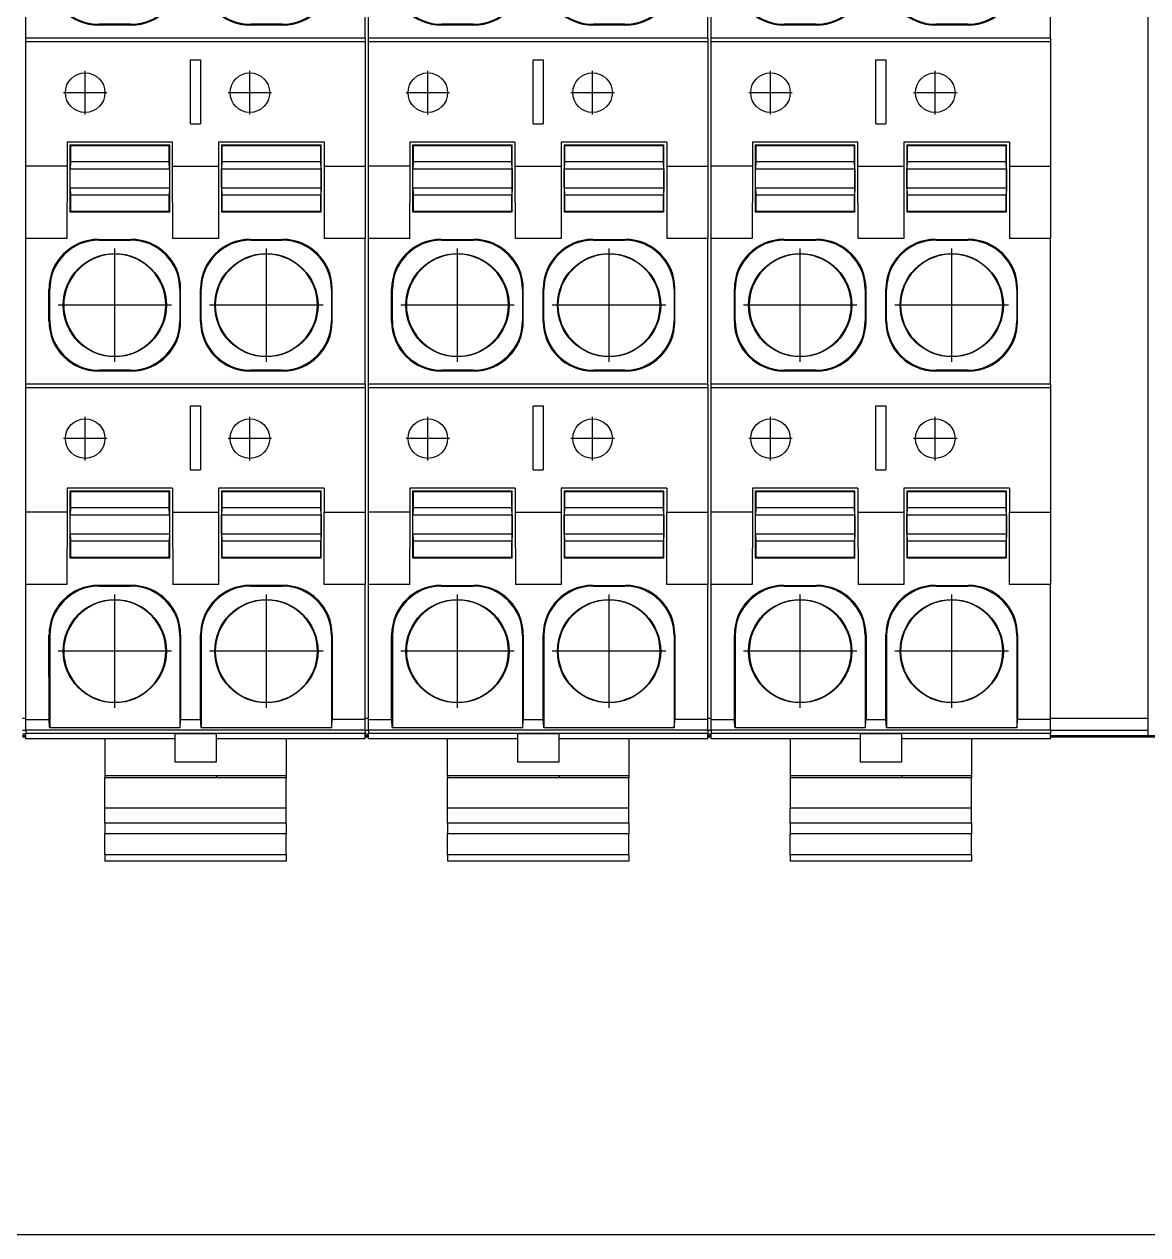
# Model space of a CAD drawing. Extents: x -2333 to 4564, y -5034 to 5704.
# Drawn here: x 3429.3 to 3550.8, y 2006.7 to 2137.7 of the extents above; entities that cross this region are included whole.
import ezdxf

# ---------------------------------------------------------------- set-up
doc = ezdxf.new("R2010")
doc.units = 0
doc.header["$LTSCALE"] = 10
doc.header["$MEASUREMENT"] = 0
doc.linetypes.add('DOT_CENTER', pattern=[14, 12, -1, 0, -1])
doc.layers.get('0').update_dxf_attribs({"linetype": 'CONTINUOUS'})
doc.layers.add('1', color=7, linetype='CONTINUOUS')
doc.layers.add('LEG', color=7, linetype='CONTINUOUS')

# ---------------------------------------------------------------- blocks, each defined once
blk = doc.blocks.new('FIBO-P-SP-TWIN-____3__15', base_point=(-266.79, 178.787))
at = {"color": 7, "linetype": 'Continuous'}
for p, q in [((-231.29, 189.087), (-235.709, 189.087)), ((-231.29, 189.087), (-231.29, 178.787)), ((-231.29, 189.087), (-231.191, 189.087)), ((-231.191, 178.787), (-231.191, 189.087)), ((-231.191, 189.087), (-227.407, 189.087)), ((-227.407, 189.087), (-225.209, 189.087)), ((-227.407, 187.837), (-227.407, 189.087)), ((-225.209, 189.087), (-225.209, 187.844)), ((-220.79, 189.087), (-225.209, 189.087)), ((-220.79, 189.087), (-220.691, 189.087)), ((-220.79, 189.087), (-220.79, 178.787)), ((-220.691, 178.787), (-220.691, 189.087)), ((-220.691, 189.087), (-216.907, 189.087)), ((-216.907, 187.837), (-216.907, 189.087)), ((-216.907, 189.087), (-214.709, 189.087)), ((-210.612, 189.087), (-214.709, 189.087)), ((-214.709, 189.087), (-214.709, 187.844)), ((-210.29, 189.087), (-210.612, 189.087)), ((-210.612, 189.087), (-210.612, 188.085)), ((-210.29, 189.087), (-210.29, 178.787)), ((-210.29, 189.087), (-210.188, 189.087)), ((-210.026, 189.087), (-210.188, 189.087)), ((-210.026, 189.087), (-210.026, 184.562)), ((-228.14, 187.837), (-227.407, 187.837)), ((-228.14, 187.837), (-228.14, 184.637)), ((-227.407, 187.837), (-225.209, 187.844)), ((-222.692, 188.085), (-223.687, 188.085)), ((-223.665, 188.062), (-222.715, 188.062)), ((-217.64, 187.837), (-216.907, 187.837)), ((-217.64, 187.837), (-217.64, 184.637)), ((-214.709, 187.844), (-216.907, 187.837)), ((-213.187, 188.085), (-210.612, 188.085)), ((-213.165, 188.062), (-210.357, 188.062)), ((-210.357, 188.062), (-210.357, 184.112)), ((-228.04, 187.737), (-228.054, 187.751)), ((-228.054, 184.723), (-228.054, 187.751)), ((-226.025, 187.751), (-228.054, 187.751)), ((-228.04, 184.737), (-228.04, 187.737)), ((-227.54, 187.737), (-228.04, 187.737)), ((-227.327, 187.746), (-227.54, 187.737)), ((-227.54, 187.737), (-227.54, 184.737)), ((-227.327, 187.746), (-226.752, 187.746)), ((-227.327, 184.728), (-227.327, 187.746)), ((-226.752, 187.746), (-226.54, 187.737)), ((-226.752, 184.728), (-226.752, 187.746)), ((-226.54, 184.737), (-226.54, 187.737)), ((-226.04, 187.737), (-226.54, 187.737)), ((-226.04, 187.737), (-226.025, 187.751)), ((-226.04, 184.737), (-226.04, 187.737)), ((-226.025, 184.723), (-226.025, 187.751)), ((-215.525, 187.751), (-217.554, 187.751)), ((-217.54, 187.737), (-217.554, 187.751)), ((-217.554, 184.723), (-217.554, 187.751)), ((-217.54, 184.737), (-217.54, 187.737)), ((-217.04, 187.737), (-217.54, 187.737)), ((-216.827, 187.746), (-217.04, 187.737)), ((-217.04, 187.737), (-217.04, 184.737)), ((-216.827, 187.746), (-216.252, 187.746)), ((-216.827, 184.728), (-216.827, 187.746)), ((-216.252, 187.746), (-216.04, 187.737)), ((-216.252, 184.728), (-216.252, 187.746)), ((-215.54, 187.737), (-216.04, 187.737)), ((-216.04, 184.737), (-216.04, 187.737)), ((-215.54, 187.737), (-215.525, 187.751)), ((-215.54, 184.737), (-215.54, 187.737)), ((-215.525, 184.723), (-215.525, 187.751)), ((-210.026, 186.687), (-208.92, 186.687)), ((-208.92, 186.687), (-208.842, 186.687)), ((-207.924, 186.687), (-208.842, 186.687)), ((-208.842, 186.687), (-208.842, 181.187)), ((-207.472, 186.687), (-207.924, 186.687)), ((-207.472, 186.687), (-207.14, 186.687)), ((-206.508, 186.687), (-207.14, 186.687)), ((-206.508, 186.687), (-206.319, 186.687)), ((-206.319, 186.687), (-206.319, 181.187)), ((-231.715, 186.562), (-231.715, 185.612)), ((-231.692, 186.585), (-231.692, 185.589)), ((-225.187, 185.589), (-225.187, 186.585)), ((-225.165, 185.612), (-225.165, 186.562)), ((-221.215, 186.562), (-221.215, 185.612)), ((-221.192, 186.585), (-221.192, 185.589)), ((-214.687, 185.589), (-214.687, 186.585)), ((-214.665, 185.612), (-214.665, 186.562)), ((-224.736, 186.197), (-224.736, 185.977)), ((-221.644, 185.977), (-221.644, 186.197)), ((-214.236, 186.197), (-214.236, 185.977)), ((-211.144, 185.977), (-211.144, 186.197)), ((-228.14, 184.637), (-227.407, 184.637)), ((-228.054, 184.723), (-228.04, 184.737)), ((-228.054, 184.723), (-226.025, 184.723)), ((-228.04, 184.737), (-227.54, 184.737)), ((-227.54, 184.737), (-227.327, 184.728)), ((-227.407, 183.237), (-227.407, 184.637)), ((-227.407, 184.637), (-225.209, 184.63)), ((-226.752, 184.728), (-227.327, 184.728)), ((-226.752, 184.728), (-226.54, 184.737)), ((-226.54, 184.737), (-226.04, 184.737)), ((-226.04, 184.737), (-226.025, 184.723)), ((-225.209, 184.63), (-225.209, 183.244)), ((-217.64, 184.637), (-216.907, 184.637)), ((-217.554, 184.723), (-217.54, 184.737)), ((-217.554, 184.723), (-215.525, 184.723)), ((-217.54, 184.737), (-217.04, 184.737)), ((-217.04, 184.737), (-216.827, 184.728)), ((-216.907, 184.637), (-214.709, 184.63)), ((-216.907, 183.237), (-216.907, 184.637)), ((-216.252, 184.728), (-216.827, 184.728)), ((-216.252, 184.728), (-216.04, 184.737)), ((-216.04, 184.737), (-215.54, 184.737)), ((-215.54, 184.737), (-215.525, 184.723)), ((-214.709, 184.63), (-214.709, 183.244)), ((-210.178, 184.562), (-210.026, 184.562)), ((-210.026, 184.562), (-209.315, 184.562)), ((-209.315, 184.562), (-209.315, 183.312)), ((-230.64, 183.787), (-230.64, 184.087)), ((-230.64, 184.087), (-228.69, 184.087)), ((-228.69, 183.787), (-228.69, 184.087)), ((-222.692, 184.089), (-223.687, 184.089)), ((-222.715, 184.112), (-223.665, 184.112)), ((-220.14, 183.787), (-220.14, 184.087)), ((-220.14, 184.087), (-218.19, 184.087)), ((-218.19, 183.787), (-218.19, 184.087)), ((-210.612, 184.089), (-213.187, 184.089)), ((-213.165, 184.112), (-210.357, 184.112)), ((-210.612, 183.485), (-210.612, 184.089)), ((-228.69, 183.787), (-230.64, 183.787)), ((-218.19, 183.787), (-220.14, 183.787)), ((-222.692, 183.485), (-223.687, 183.485)), ((-223.665, 183.462), (-222.715, 183.462)), ((-213.187, 183.485), (-210.612, 183.485)), ((-213.165, 183.462), (-210.357, 183.462)), ((-210.357, 183.462), (-210.357, 179.512)), ((-227.407, 183.237), (-228.14, 183.237)), ((-228.14, 183.237), (-228.14, 180.037)), ((-226.025, 183.151), (-228.054, 183.151)), ((-228.04, 183.137), (-228.054, 183.151)), ((-228.054, 180.123), (-228.054, 183.151)), ((-227.54, 183.137), (-228.04, 183.137)), ((-228.04, 180.137), (-228.04, 183.137)), ((-227.327, 183.146), (-227.54, 183.137)), ((-227.54, 183.137), (-227.54, 180.137)), ((-225.209, 183.244), (-227.407, 183.237)), ((-227.327, 183.146), (-226.752, 183.146)), ((-227.327, 180.128), (-227.327, 183.146)), ((-226.752, 180.128), (-226.752, 183.146)), ((-226.752, 183.146), (-226.54, 183.137)), ((-226.54, 180.137), (-226.54, 183.137)), ((-226.04, 183.137), (-226.54, 183.137)), ((-226.04, 183.137), (-226.025, 183.151)), ((-226.04, 180.137), (-226.04, 183.137)), ((-226.025, 180.123), (-226.025, 183.151)), ((-217.64, 183.237), (-216.907, 183.237)), ((-217.64, 183.237), (-217.64, 180.037)), ((-215.525, 183.151), (-217.554, 183.151)), ((-217.54, 183.137), (-217.554, 183.151)), ((-217.554, 180.123), (-217.554, 183.151)), ((-217.54, 180.137), (-217.54, 183.137)), ((-217.04, 183.137), (-217.54, 183.137)), ((-216.827, 183.146), (-217.04, 183.137)), ((-217.04, 183.137), (-217.04, 180.137)), ((-216.907, 183.237), (-214.709, 183.244)), ((-216.827, 183.146), (-216.252, 183.146)), ((-216.827, 180.128), (-216.827, 183.146)), ((-216.252, 183.146), (-216.04, 183.137)), ((-216.252, 180.128), (-216.252, 183.146)), ((-215.54, 183.137), (-216.04, 183.137)), ((-216.04, 180.137), (-216.04, 183.137)), ((-215.54, 183.137), (-215.525, 183.151)), ((-215.54, 180.137), (-215.54, 183.137)), ((-215.525, 180.123), (-215.525, 183.151)), ((-210.178, 183.312), (-210.026, 183.312)), ((-210.026, 183.312), (-210.026, 178.787)), ((-210.026, 183.312), (-209.315, 183.312)), ((-231.715, 181.962), (-231.715, 181.012)), ((-231.692, 181.985), (-231.692, 180.989)), ((-225.187, 180.989), (-225.187, 181.985)), ((-225.165, 181.012), (-225.165, 181.962)), ((-221.215, 181.962), (-221.215, 181.012)), ((-221.192, 181.985), (-221.192, 180.989)), ((-214.687, 180.989), (-214.687, 181.985)), ((-214.665, 181.012), (-214.665, 181.962)), ((-224.736, 181.597), (-224.736, 181.377)), ((-221.644, 181.377), (-221.644, 181.597)), ((-214.236, 181.597), (-214.236, 181.377)), ((-211.144, 181.377), (-211.144, 181.597)), ((-210.026, 181.187), (-208.92, 181.187)), ((-208.92, 181.187), (-208.842, 181.187)), ((-208.842, 181.187), (-207.924, 181.187)), ((-207.472, 181.187), (-207.924, 181.187)), ((-207.472, 181.187), (-207.14, 181.187)), ((-206.508, 181.187), (-207.14, 181.187)), ((-206.508, 181.187), (-206.319, 181.187)), ((-228.054, 180.123), (-228.04, 180.137)), ((-228.054, 180.123), (-226.025, 180.123)), ((-228.04, 180.137), (-227.54, 180.137)), ((-227.54, 180.137), (-227.327, 180.128)), ((-226.752, 180.128), (-227.327, 180.128)), ((-226.752, 180.128), (-226.54, 180.137)), ((-226.54, 180.137), (-226.04, 180.137)), ((-226.04, 180.137), (-226.025, 180.123)), ((-217.554, 180.123), (-217.54, 180.137)), ((-217.554, 180.123), (-215.525, 180.123)), ((-217.54, 180.137), (-217.04, 180.137)), ((-217.04, 180.137), (-216.827, 180.128)), ((-216.252, 180.128), (-216.827, 180.128)), ((-216.252, 180.128), (-216.04, 180.137)), ((-216.04, 180.137), (-215.54, 180.137)), ((-215.54, 180.137), (-215.525, 180.123)), ((-228.14, 180.037), (-227.407, 180.037)), ((-227.407, 180.037), (-227.407, 178.787)), ((-227.407, 180.037), (-225.209, 180.03)), ((-225.209, 180.03), (-225.209, 178.787)), ((-217.64, 180.037), (-216.907, 180.037)), ((-216.907, 180.037), (-214.709, 180.03)), ((-216.907, 180.037), (-216.907, 178.787)), ((-214.709, 180.03), (-214.709, 178.787)), ((-222.692, 179.489), (-223.687, 179.489)), ((-222.715, 179.512), (-223.665, 179.512)), ((-210.612, 179.489), (-213.187, 179.489)), ((-213.165, 179.512), (-210.357, 179.512)), ((-210.612, 178.787), (-210.612, 179.489)), ((-231.29, 178.787), (-235.709, 178.787)), ((-231.191, 178.787), (-231.29, 178.787)), ((-227.407, 178.787), (-231.191, 178.787)), ((-225.209, 178.787), (-227.407, 178.787)), ((-220.79, 178.787), (-225.209, 178.787)), ((-220.691, 178.787), (-220.79, 178.787)), ((-216.907, 178.787), (-220.691, 178.787)), ((-214.709, 178.787), (-216.907, 178.787)), ((-210.612, 178.787), (-214.709, 178.787)), ((-210.29, 178.787), (-210.612, 178.787)), ((-210.29, 178.787), (-210.188, 178.787)), ((-210.026, 178.787), (-210.188, 178.787))]:
    blk.add_line(p, q, dxfattribs=at)
at = {"color": 2, "linetype": 'Continuous'}
for p, q in [((-210.188, 189.087), (-210.188, 178.787)), ((-223.665, 188.062), (-223.687, 188.085)), ((-222.715, 188.062), (-222.692, 188.085)), ((-213.187, 188.085), (-213.165, 188.062)), ((-207.924, 186.687), (-207.924, 181.187)), ((-207.472, 186.687), (-207.472, 181.187)), ((-207.14, 186.687), (-207.14, 181.187)), ((-206.508, 186.687), (-206.508, 181.187)), ((-231.692, 186.585), (-231.715, 186.562)), ((-225.165, 186.562), (-225.187, 186.585)), ((-221.215, 186.562), (-221.192, 186.585)), ((-214.687, 186.585), (-214.665, 186.562)), ((-231.715, 185.612), (-231.692, 185.589)), ((-225.165, 185.612), (-225.187, 185.589)), ((-221.215, 185.612), (-221.192, 185.589)), ((-214.665, 185.612), (-214.687, 185.589)), ((-210.178, 184.562), (-210.178, 183.312)), ((-208.842, 184.587), (-208.92, 184.587)), ((-223.665, 184.112), (-223.687, 184.089)), ((-222.715, 184.112), (-222.692, 184.089)), ((-213.165, 184.112), (-213.187, 184.089)), ((-223.665, 183.462), (-223.687, 183.485)), ((-222.715, 183.462), (-222.692, 183.485)), ((-213.165, 183.462), (-213.187, 183.485)), ((-231.692, 181.985), (-231.715, 181.962)), ((-225.165, 181.962), (-225.187, 181.985)), ((-221.215, 181.962), (-221.192, 181.985)), ((-214.665, 181.962), (-214.687, 181.985)), ((-231.715, 181.012), (-231.692, 180.989)), ((-225.165, 181.012), (-225.187, 180.989)), ((-221.215, 181.012), (-221.192, 180.989)), ((-214.665, 181.012), (-214.687, 180.989)), ((-223.665, 179.512), (-223.687, 179.489)), ((-222.715, 179.512), (-222.692, 179.489)), ((-213.165, 179.512), (-213.187, 179.489))]:
    blk.add_line(p, q, dxfattribs=at)
at = {"color": 7, "linetype": 'Continuous'}
for centre, radius in [((-223.19, 186.087), 1.567), ((-212.69, 186.087), 1.567), ((-229.64, 185.587), 0.6), ((-219.14, 185.587), 0.6), ((-223.19, 181.487), 1.567), ((-212.69, 181.487), 1.567), ((-229.64, 180.587), 0.6), ((-219.14, 180.587), 0.6)]:
    blk.add_circle(centre, radius, dxfattribs=at)
for centre, radius, start, end in [((-233.215, 186.562), 1.5, 0, 90), ((-233.192, 186.585), 1.5, 0, 90), ((-223.687, 186.585), 1.5, 90, 180), ((-223.665, 186.562), 1.5, 90, 180), ((-222.715, 186.562), 1.5, 0, 90), ((-222.692, 186.585), 1.5, 0, 90), ((-213.187, 186.585), 1.5, 90, 180), ((-213.165, 186.562), 1.5, 90, 180), ((-223.19, 186.087), 1.55, 4.0694, 175.9306), ((-212.69, 186.087), 1.55, 4.0694, 175.9306), ((-223.218, 186.087), 1.522, 175.8545, 184.1455), ((-223.19, 186.087), 1.55, 184.0694, 355.9306), ((-223.161, 186.087), 1.522, 355.8545, 4.1455), ((-212.718, 186.087), 1.522, 175.8545, 184.1455), ((-212.69, 186.087), 1.55, 184.0694, 355.9306), ((-212.661, 186.087), 1.522, 355.8545, 4.1455), ((-233.215, 185.612), 1.5, 270, 0), ((-233.192, 185.589), 1.5, 270, 0), ((-223.687, 185.589), 1.5, 180, 270), ((-223.665, 185.612), 1.5, 180, 270), ((-222.715, 185.612), 1.5, 270, 0), ((-222.692, 185.589), 1.5, 270, 0), ((-213.187, 185.589), 1.5, 180, 270), ((-213.165, 185.612), 1.5, 180, 270), ((-233.215, 181.962), 1.5, 0, 90), ((-233.192, 181.985), 1.5, 0, 90), ((-223.687, 181.985), 1.5, 90, 180), ((-223.665, 181.962), 1.5, 90, 180), ((-222.715, 181.962), 1.5, 0, 90), ((-222.692, 181.985), 1.5, 0, 90), ((-213.187, 181.985), 1.5, 90, 180), ((-213.165, 181.962), 1.5, 90, 180), ((-223.19, 181.487), 1.55, 4.0694, 175.9306), ((-212.69, 181.487), 1.55, 4.0694, 175.9306), ((-223.218, 181.487), 1.522, 175.8545, 184.1455), ((-223.161, 181.487), 1.522, 355.8545, 4.1455), ((-212.718, 181.487), 1.522, 175.8545, 184.1455), ((-212.661, 181.487), 1.522, 355.8545, 4.1455), ((-223.19, 181.487), 1.55, 184.0694, 355.9306), ((-212.69, 181.487), 1.55, 184.0694, 355.9306), ((-233.215, 181.012), 1.5, 270, 0), ((-233.192, 180.989), 1.5, 270, 0), ((-223.687, 180.989), 1.5, 180, 270), ((-223.665, 181.012), 1.5, 180, 270), ((-222.715, 181.012), 1.5, 270, 0), ((-222.692, 180.989), 1.5, 270, 0), ((-213.187, 180.989), 1.5, 180, 270), ((-213.165, 181.012), 1.5, 180, 270)]:
    blk.add_arc(centre, radius, start, end, dxfattribs=at)
for points in [[(-210.357, 188.062), (-210.463, 188.073), (-210.612, 188.085)], [(-210.357, 184.112), (-210.463, 184.101), (-210.612, 184.089)], [(-210.357, 183.462), (-210.463, 183.473), (-210.612, 183.485)], [(-210.357, 179.512), (-210.463, 179.501), (-210.612, 179.489)]]:
    blk.add_spline(points, degree=3, dxfattribs=at)
at = {"color": 2, "linetype": 'Continuous'}
for points in [[(-208.92, 184.587), (-208.92, 185.112), (-208.92, 185.637), (-208.92, 186.162), (-208.92, 186.687)], [(-208.92, 181.187), (-208.92, 182.037), (-208.92, 182.887), (-208.92, 183.737), (-208.92, 184.587)]]:
    blk.add_spline(points, degree=3, dxfattribs=at)
at = {"layer": '1', "color": 2, "linetype": 'DOT_CENTER'}
for p, q in [((-223.19, 187.811), (-223.19, 184.363)), ((-212.69, 187.811), (-212.69, 184.363)), ((-229.64, 186.247), (-229.64, 184.927)), ((-221.466, 186.087), (-224.913, 186.087)), ((-219.14, 186.247), (-219.14, 184.927)), ((-210.966, 186.087), (-214.413, 186.087)), ((-228.98, 185.587), (-230.3, 185.587)), ((-218.48, 185.587), (-219.8, 185.587)), ((-223.19, 183.211), (-223.19, 179.763)), ((-212.69, 183.211), (-212.69, 179.763)), ((-229.64, 181.247), (-229.64, 179.927)), ((-221.466, 181.487), (-224.913, 181.487)), ((-219.14, 181.247), (-219.14, 179.927)), ((-210.966, 181.487), (-214.413, 181.487)), ((-228.98, 180.587), (-230.3, 180.587)), ((-218.48, 180.587), (-219.8, 180.587))]:
    blk.add_line(p, q, dxfattribs=at)
blk = doc.blocks.new('FIBO-F-1KF__13', base_point=(-332.493, 138.437))
at = {"color": 7, "linetype": 'Continuous'}
for p, q in [((-331.934, 192.037), (-210.653, 192.037)), ((-210.653, 192.037), (-210.293, 192.037)), ((-210.653, 189.087), (-210.653, 192.037)), ((-210.293, 192.037), (-210.132, 192.037)), ((-210.293, 189.087), (-210.293, 192.037)), ((-210.132, 192.037), (-210.093, 192.037)), ((-210.093, 189.087), (-210.093, 192.037)), ((-210.653, 178.687), (-210.653, 178.787)), ((-210.293, 178.687), (-210.293, 178.787)), ((-210.18, 178.687), (-210.18, 178.787)), ((-210.093, 178.687), (-210.093, 178.787)), ((-210.653, 168.287), (-210.653, 168.387)), ((-210.293, 168.287), (-210.293, 168.387)), ((-210.18, 168.287), (-210.18, 168.387)), ((-210.093, 168.287), (-210.093, 168.387)), ((-210.653, 157.887), (-210.653, 157.987)), ((-210.293, 157.887), (-210.293, 157.987)), ((-210.18, 157.887), (-210.18, 157.987)), ((-210.093, 157.887), (-210.093, 157.987))]:
    blk.add_line(p, q, dxfattribs=at)
at = {"color": 2, "linetype": 'Continuous'}
for p, q in [((-210.132, 189.087), (-210.132, 192.037)), ((-210.132, 178.687), (-210.132, 178.787)), ((-210.132, 168.287), (-210.132, 168.387)), ((-210.132, 157.887), (-210.132, 157.987))]:
    blk.add_line(p, q, dxfattribs=at)
blk = doc.blocks.new('FIBO-P-SP-TWIN-____2__12', base_point=(-266.79, 168.387))
at = {"color": 7, "linetype": 'Continuous'}
for p, q in [((-231.29, 178.687), (-235.709, 178.687)), ((-231.29, 178.687), (-231.29, 168.387)), ((-231.29, 178.687), (-231.191, 178.687)), ((-231.191, 168.387), (-231.191, 178.687)), ((-231.191, 178.687), (-227.407, 178.687)), ((-227.407, 178.687), (-225.209, 178.687)), ((-227.407, 177.437), (-227.407, 178.687)), ((-225.209, 178.687), (-225.209, 177.444)), ((-220.79, 178.687), (-225.209, 178.687)), ((-220.79, 178.687), (-220.79, 168.387)), ((-220.79, 178.687), (-220.691, 178.687)), ((-220.691, 178.687), (-216.907, 178.687)), ((-220.691, 168.387), (-220.691, 178.687)), ((-216.907, 178.687), (-214.709, 178.687)), ((-216.907, 177.437), (-216.907, 178.687)), ((-210.612, 178.687), (-214.709, 178.687)), ((-214.709, 178.687), (-214.709, 177.444)), ((-210.29, 178.687), (-210.612, 178.687)), ((-210.612, 178.687), (-210.612, 177.685)), ((-210.29, 178.687), (-210.29, 168.387)), ((-210.29, 178.687), (-210.188, 178.687)), ((-210.026, 178.687), (-210.188, 178.687)), ((-210.026, 178.687), (-210.026, 174.162)), ((-222.692, 177.685), (-223.687, 177.685)), ((-223.665, 177.662), (-222.715, 177.662)), ((-213.187, 177.685), (-210.612, 177.685)), ((-213.165, 177.662), (-210.357, 177.662)), ((-210.357, 177.662), (-210.357, 173.712)), ((-228.14, 177.437), (-228.14, 174.237)), ((-228.14, 177.437), (-227.407, 177.437)), ((-228.04, 177.337), (-228.054, 177.351)), ((-228.054, 174.323), (-228.054, 177.351)), ((-226.025, 177.351), (-228.054, 177.351)), ((-227.54, 177.337), (-228.04, 177.337)), ((-228.04, 174.337), (-228.04, 177.337)), ((-227.327, 177.346), (-227.54, 177.337)), ((-227.54, 177.337), (-227.54, 174.337)), ((-227.407, 177.437), (-225.209, 177.444)), ((-227.327, 174.328), (-227.327, 177.346)), ((-227.327, 177.346), (-226.752, 177.346)), ((-226.752, 177.346), (-226.54, 177.337)), ((-226.752, 174.328), (-226.752, 177.346)), ((-226.54, 174.337), (-226.54, 177.337)), ((-226.04, 177.337), (-226.54, 177.337)), ((-226.04, 177.337), (-226.025, 177.351)), ((-226.04, 174.337), (-226.04, 177.337)), ((-226.025, 174.323), (-226.025, 177.351)), ((-217.64, 177.437), (-217.64, 174.237)), ((-217.64, 177.437), (-216.907, 177.437)), ((-217.554, 174.323), (-217.554, 177.351)), ((-215.525, 177.351), (-217.554, 177.351)), ((-217.54, 177.337), (-217.554, 177.351)), ((-217.54, 174.337), (-217.54, 177.337)), ((-217.04, 177.337), (-217.54, 177.337)), ((-216.827, 177.346), (-217.04, 177.337)), ((-217.04, 177.337), (-217.04, 174.337)), ((-214.709, 177.444), (-216.907, 177.437)), ((-216.827, 174.328), (-216.827, 177.346)), ((-216.827, 177.346), (-216.252, 177.346)), ((-216.252, 174.328), (-216.252, 177.346)), ((-216.252, 177.346), (-216.04, 177.337)), ((-216.04, 174.337), (-216.04, 177.337)), ((-215.54, 177.337), (-216.04, 177.337)), ((-215.54, 177.337), (-215.525, 177.351)), ((-215.54, 174.337), (-215.54, 177.337)), ((-215.525, 174.323), (-215.525, 177.351)), ((-231.715, 176.162), (-231.715, 175.212)), ((-231.692, 176.185), (-231.692, 175.189)), ((-225.187, 175.189), (-225.187, 176.185)), ((-225.165, 175.212), (-225.165, 176.162)), ((-221.215, 176.162), (-221.215, 175.212)), ((-221.192, 176.185), (-221.192, 175.189)), ((-214.687, 175.189), (-214.687, 176.185)), ((-214.665, 175.212), (-214.665, 176.162)), ((-210.026, 176.287), (-208.92, 176.287)), ((-208.92, 176.287), (-208.842, 176.287)), ((-207.924, 176.287), (-208.842, 176.287)), ((-208.842, 176.287), (-208.842, 170.787)), ((-207.472, 176.287), (-207.924, 176.287)), ((-207.472, 176.287), (-207.14, 176.287)), ((-206.508, 176.287), (-207.14, 176.287)), ((-206.508, 176.287), (-206.319, 176.287)), ((-206.319, 176.287), (-206.319, 170.787)), ((-224.736, 175.797), (-224.736, 175.577)), ((-221.644, 175.577), (-221.644, 175.797)), ((-214.236, 175.797), (-214.236, 175.577)), ((-211.144, 175.577), (-211.144, 175.797)), ((-228.14, 174.237), (-227.407, 174.237)), ((-228.054, 174.323), (-228.04, 174.337)), ((-228.054, 174.323), (-226.025, 174.323)), ((-228.04, 174.337), (-227.54, 174.337)), ((-227.54, 174.337), (-227.327, 174.328)), ((-227.407, 172.837), (-227.407, 174.237)), ((-227.407, 174.237), (-225.209, 174.23)), ((-226.752, 174.328), (-227.327, 174.328)), ((-226.752, 174.328), (-226.54, 174.337)), ((-226.54, 174.337), (-226.04, 174.337)), ((-226.04, 174.337), (-226.025, 174.323)), ((-225.209, 174.23), (-225.209, 172.844)), ((-217.64, 174.237), (-216.907, 174.237)), ((-217.554, 174.323), (-217.54, 174.337)), ((-217.554, 174.323), (-215.525, 174.323)), ((-217.54, 174.337), (-217.04, 174.337)), ((-217.04, 174.337), (-216.827, 174.328)), ((-216.907, 174.237), (-214.709, 174.23)), ((-216.907, 172.837), (-216.907, 174.237)), ((-216.252, 174.328), (-216.827, 174.328)), ((-216.252, 174.328), (-216.04, 174.337)), ((-216.04, 174.337), (-215.54, 174.337)), ((-215.54, 174.337), (-215.525, 174.323)), ((-214.709, 174.23), (-214.709, 172.844)), ((-210.178, 174.162), (-210.026, 174.162)), ((-210.026, 174.162), (-209.315, 174.162)), ((-209.315, 174.162), (-209.315, 172.912)), ((-230.64, 173.687), (-228.69, 173.687)), ((-230.64, 173.387), (-230.64, 173.687)), ((-228.69, 173.387), (-228.69, 173.687)), ((-222.692, 173.689), (-223.687, 173.689)), ((-222.715, 173.712), (-223.665, 173.712)), ((-220.14, 173.687), (-218.19, 173.687)), ((-220.14, 173.387), (-220.14, 173.687)), ((-218.19, 173.387), (-218.19, 173.687)), ((-210.612, 173.689), (-213.187, 173.689)), ((-213.165, 173.712), (-210.357, 173.712)), ((-210.612, 173.085), (-210.612, 173.689)), ((-228.69, 173.387), (-230.64, 173.387)), ((-222.692, 173.085), (-223.687, 173.085)), ((-223.665, 173.062), (-222.715, 173.062)), ((-218.19, 173.387), (-220.14, 173.387)), ((-213.187, 173.085), (-210.612, 173.085)), ((-213.165, 173.062), (-210.357, 173.062)), ((-210.357, 173.062), (-210.357, 169.112)), ((-227.407, 172.837), (-228.14, 172.837)), ((-228.14, 172.837), (-228.14, 169.637)), ((-228.04, 172.737), (-228.054, 172.751)), ((-228.054, 169.723), (-228.054, 172.751)), ((-226.025, 172.751), (-228.054, 172.751)), ((-228.04, 169.737), (-228.04, 172.737)), ((-227.54, 172.737), (-228.04, 172.737)), ((-227.327, 172.746), (-227.54, 172.737)), ((-227.54, 172.737), (-227.54, 169.737)), ((-225.209, 172.844), (-227.407, 172.837)), ((-227.327, 172.746), (-226.752, 172.746)), ((-227.327, 169.728), (-227.327, 172.746)), ((-226.752, 169.728), (-226.752, 172.746)), ((-226.752, 172.746), (-226.54, 172.737)), ((-226.54, 169.737), (-226.54, 172.737)), ((-226.04, 172.737), (-226.54, 172.737)), ((-226.04, 172.737), (-226.025, 172.751)), ((-226.04, 169.737), (-226.04, 172.737)), ((-226.025, 169.723), (-226.025, 172.751)), ((-217.64, 172.837), (-217.64, 169.637)), ((-217.64, 172.837), (-216.907, 172.837)), ((-217.554, 169.723), (-217.554, 172.751)), ((-215.525, 172.751), (-217.554, 172.751)), ((-217.54, 172.737), (-217.554, 172.751)), ((-217.54, 169.737), (-217.54, 172.737)), ((-217.04, 172.737), (-217.54, 172.737)), ((-216.827, 172.746), (-217.04, 172.737)), ((-217.04, 172.737), (-217.04, 169.737)), ((-216.907, 172.837), (-214.709, 172.844)), ((-216.827, 169.728), (-216.827, 172.746)), ((-216.827, 172.746), (-216.252, 172.746)), ((-216.252, 169.728), (-216.252, 172.746)), ((-216.252, 172.746), (-216.04, 172.737)), ((-216.04, 169.737), (-216.04, 172.737)), ((-215.54, 172.737), (-216.04, 172.737)), ((-215.54, 172.737), (-215.525, 172.751)), ((-215.54, 169.737), (-215.54, 172.737)), ((-215.525, 169.723), (-215.525, 172.751)), ((-210.178, 172.912), (-210.026, 172.912)), ((-210.026, 172.912), (-209.315, 172.912)), ((-210.026, 172.912), (-210.026, 168.387)), ((-231.715, 171.562), (-231.715, 170.612)), ((-231.692, 171.585), (-231.692, 170.589)), ((-225.187, 170.589), (-225.187, 171.585)), ((-225.165, 170.612), (-225.165, 171.562)), ((-221.215, 171.562), (-221.215, 170.612)), ((-221.192, 171.585), (-221.192, 170.589)), ((-214.687, 170.589), (-214.687, 171.585)), ((-214.665, 170.612), (-214.665, 171.562)), ((-224.736, 171.197), (-224.736, 170.977)), ((-221.644, 170.977), (-221.644, 171.197)), ((-214.236, 171.197), (-214.236, 170.977)), ((-211.144, 170.977), (-211.144, 171.197)), ((-208.92, 170.787), (-210.026, 170.787)), ((-208.92, 170.787), (-208.842, 170.787)), ((-207.924, 170.787), (-208.842, 170.787)), ((-207.472, 170.787), (-207.924, 170.787)), ((-207.472, 170.787), (-207.14, 170.787)), ((-206.508, 170.787), (-207.14, 170.787)), ((-206.508, 170.787), (-206.319, 170.787)), ((-228.14, 169.637), (-227.407, 169.637)), ((-228.054, 169.723), (-228.04, 169.737)), ((-228.054, 169.723), (-226.025, 169.723)), ((-228.04, 169.737), (-227.54, 169.737)), ((-227.54, 169.737), (-227.327, 169.728)), ((-227.407, 169.637), (-227.407, 168.387)), ((-227.407, 169.637), (-225.209, 169.63)), ((-226.752, 169.728), (-227.327, 169.728)), ((-226.752, 169.728), (-226.54, 169.737)), ((-226.54, 169.737), (-226.04, 169.737)), ((-226.04, 169.737), (-226.025, 169.723)), ((-225.209, 169.63), (-225.209, 168.387)), ((-217.64, 169.637), (-216.907, 169.637)), ((-217.554, 169.723), (-217.54, 169.737)), ((-217.554, 169.723), (-215.525, 169.723)), ((-217.54, 169.737), (-217.04, 169.737)), ((-217.04, 169.737), (-216.827, 169.728)), ((-216.907, 169.637), (-216.907, 168.387)), ((-216.907, 169.637), (-214.709, 169.63)), ((-216.252, 169.728), (-216.827, 169.728)), ((-216.252, 169.728), (-216.04, 169.737)), ((-216.04, 169.737), (-215.54, 169.737)), ((-215.54, 169.737), (-215.525, 169.723)), ((-214.709, 169.63), (-214.709, 168.387)), ((-222.692, 169.089), (-223.687, 169.089)), ((-222.715, 169.112), (-223.665, 169.112)), ((-210.612, 169.089), (-213.187, 169.089)), ((-213.165, 169.112), (-210.357, 169.112)), ((-210.612, 168.387), (-210.612, 169.089)), ((-231.29, 168.387), (-235.709, 168.387)), ((-231.191, 168.387), (-231.29, 168.387)), ((-227.407, 168.387), (-231.191, 168.387)), ((-225.209, 168.387), (-227.407, 168.387)), ((-220.79, 168.387), (-225.209, 168.387)), ((-220.691, 168.387), (-220.79, 168.387)), ((-216.907, 168.387), (-220.691, 168.387)), ((-214.709, 168.387), (-216.907, 168.387)), ((-210.612, 168.387), (-214.709, 168.387)), ((-210.29, 168.387), (-210.612, 168.387)), ((-210.29, 168.387), (-210.188, 168.387)), ((-210.026, 168.387), (-210.188, 168.387))]:
    blk.add_line(p, q, dxfattribs=at)
at = {"color": 2, "linetype": 'Continuous'}
for p, q in [((-210.188, 178.687), (-210.188, 168.387)), ((-223.665, 177.662), (-223.687, 177.685)), ((-222.715, 177.662), (-222.692, 177.685)), ((-213.187, 177.685), (-213.165, 177.662)), ((-231.692, 176.185), (-231.715, 176.162)), ((-225.165, 176.162), (-225.187, 176.185)), ((-221.215, 176.162), (-221.192, 176.185)), ((-214.687, 176.185), (-214.665, 176.162)), ((-207.924, 176.287), (-207.924, 170.787)), ((-207.472, 176.287), (-207.472, 170.787)), ((-207.14, 176.287), (-207.14, 170.787)), ((-206.508, 176.287), (-206.508, 170.787)), ((-231.715, 175.212), (-231.692, 175.189)), ((-225.165, 175.212), (-225.187, 175.189)), ((-221.215, 175.212), (-221.192, 175.189)), ((-214.665, 175.212), (-214.687, 175.189)), ((-210.178, 174.162), (-210.178, 172.912)), ((-208.842, 174.187), (-208.92, 174.187)), ((-223.665, 173.712), (-223.687, 173.689)), ((-222.715, 173.712), (-222.692, 173.689)), ((-213.165, 173.712), (-213.187, 173.689)), ((-223.665, 173.062), (-223.687, 173.085)), ((-222.715, 173.062), (-222.692, 173.085)), ((-213.165, 173.062), (-213.187, 173.085)), ((-231.692, 171.585), (-231.715, 171.562)), ((-225.165, 171.562), (-225.187, 171.585)), ((-221.215, 171.562), (-221.192, 171.585)), ((-214.665, 171.562), (-214.687, 171.585)), ((-231.715, 170.612), (-231.692, 170.589)), ((-225.165, 170.612), (-225.187, 170.589)), ((-221.215, 170.612), (-221.192, 170.589)), ((-214.665, 170.612), (-214.687, 170.589)), ((-223.665, 169.112), (-223.687, 169.089)), ((-222.715, 169.112), (-222.692, 169.089)), ((-213.165, 169.112), (-213.187, 169.089))]:
    blk.add_line(p, q, dxfattribs=at)
at = {"color": 7, "linetype": 'Continuous'}
for centre, radius in [((-223.19, 175.687), 1.567), ((-212.69, 175.687), 1.567), ((-229.64, 175.187), 0.6), ((-219.14, 175.187), 0.6), ((-223.19, 171.087), 1.567), ((-212.69, 171.087), 1.567), ((-229.64, 170.187), 0.6), ((-219.14, 170.187), 0.6)]:
    blk.add_circle(centre, radius, dxfattribs=at)
for centre, radius, start, end in [((-233.215, 176.162), 1.5, 0, 90), ((-233.192, 176.185), 1.5, 0, 90), ((-223.687, 176.185), 1.5, 90, 180), ((-223.665, 176.162), 1.5, 90, 180), ((-222.715, 176.162), 1.5, 0, 90), ((-222.692, 176.185), 1.5, 0, 90), ((-213.187, 176.185), 1.5, 90, 180), ((-213.165, 176.162), 1.5, 90, 180), ((-223.19, 175.687), 1.55, 4.0694, 175.9306), ((-212.69, 175.687), 1.55, 4.0694, 175.9306), ((-223.218, 175.687), 1.522, 175.8545, 184.1455), ((-223.161, 175.687), 1.522, 355.8545, 4.1455), ((-212.718, 175.687), 1.522, 175.8545, 184.1455), ((-212.661, 175.687), 1.522, 355.8545, 4.1455), ((-223.19, 175.687), 1.55, 184.0694, 355.9306), ((-212.69, 175.687), 1.55, 184.0694, 355.9306), ((-233.215, 175.212), 1.5, 270, 0), ((-233.192, 175.189), 1.5, 270, 0), ((-223.687, 175.189), 1.5, 180, 270), ((-223.665, 175.212), 1.5, 180, 270), ((-222.715, 175.212), 1.5, 270, 0), ((-222.692, 175.189), 1.5, 270, 0), ((-213.187, 175.189), 1.5, 180, 270), ((-213.165, 175.212), 1.5, 180, 270), ((-233.215, 171.562), 1.5, 0, 90), ((-233.192, 171.585), 1.5, 0, 90), ((-223.687, 171.585), 1.5, 90, 180), ((-223.665, 171.562), 1.5, 90, 180), ((-222.715, 171.562), 1.5, 0, 90), ((-222.692, 171.585), 1.5, 0, 90), ((-213.187, 171.585), 1.5, 90, 180), ((-213.165, 171.562), 1.5, 90, 180), ((-223.19, 171.087), 1.55, 4.0694, 175.9306), ((-212.69, 171.087), 1.55, 4.0694, 175.9306), ((-223.218, 171.087), 1.522, 175.8545, 184.1455), ((-223.19, 171.087), 1.55, 184.0694, 355.9306), ((-223.161, 171.087), 1.522, 355.8545, 4.1455), ((-212.718, 171.087), 1.522, 175.8545, 184.1455), ((-212.69, 171.087), 1.55, 184.0694, 355.9306), ((-212.661, 171.087), 1.522, 355.8545, 4.1455), ((-233.215, 170.612), 1.5, 270, 0), ((-233.192, 170.589), 1.5, 270, 0), ((-223.687, 170.589), 1.5, 180, 270), ((-223.665, 170.612), 1.5, 180, 270), ((-222.715, 170.612), 1.5, 270, 0), ((-222.692, 170.589), 1.5, 270, 0), ((-213.187, 170.589), 1.5, 180, 270), ((-213.165, 170.612), 1.5, 180, 270)]:
    blk.add_arc(centre, radius, start, end, dxfattribs=at)
for points in [[(-210.357, 177.662), (-210.463, 177.673), (-210.612, 177.685)], [(-210.357, 173.712), (-210.463, 173.701), (-210.612, 173.689)], [(-210.357, 173.062), (-210.463, 173.073), (-210.612, 173.085)], [(-210.357, 169.112), (-210.463, 169.101), (-210.612, 169.089)]]:
    blk.add_spline(points, degree=3, dxfattribs=at)
at = {"color": 2, "linetype": 'Continuous'}
for points in [[(-208.92, 174.187), (-208.92, 174.712), (-208.92, 175.237), (-208.92, 175.762), (-208.92, 176.287)], [(-208.92, 170.787), (-208.92, 171.637), (-208.92, 172.487), (-208.92, 173.337), (-208.92, 174.187)]]:
    blk.add_spline(points, degree=3, dxfattribs=at)
at = {"layer": '1', "color": 2, "linetype": 'DOT_CENTER'}
for p, q in [((-223.19, 177.411), (-223.19, 173.963)), ((-212.69, 177.411), (-212.69, 173.963)), ((-229.64, 175.847), (-229.64, 174.527)), ((-221.466, 175.687), (-224.913, 175.687)), ((-219.14, 175.847), (-219.14, 174.527)), ((-210.966, 175.687), (-214.413, 175.687)), ((-228.98, 175.187), (-230.3, 175.187)), ((-218.48, 175.187), (-219.8, 175.187)), ((-223.19, 172.811), (-223.19, 169.363)), ((-212.69, 172.811), (-212.69, 169.363)), ((-221.466, 171.087), (-224.913, 171.087)), ((-210.966, 171.087), (-214.413, 171.087)), ((-229.64, 170.847), (-229.64, 169.527)), ((-219.14, 170.847), (-219.14, 169.527)), ((-228.98, 170.187), (-230.3, 170.187)), ((-218.48, 170.187), (-219.8, 170.187))]:
    blk.add_line(p, q, dxfattribs=at)
blk = doc.blocks.new('FIBO-P-SP-TWIN-____1__11', base_point=(-265.446, 187.343))
at = {"color": 7, "linetype": 'Continuous'}
for p, q in [((-229.946, 197.643), (-234.365, 197.643)), ((-229.946, 197.643), (-229.946, 187.343)), ((-229.946, 197.643), (-229.848, 197.643)), ((-229.848, 197.643), (-226.063, 197.643)), ((-229.848, 187.343), (-229.848, 197.643)), ((-226.063, 197.643), (-223.865, 197.643)), ((-226.063, 196.393), (-226.063, 197.643)), ((-219.446, 197.643), (-223.865, 197.643)), ((-223.865, 197.643), (-223.865, 196.4)), ((-219.446, 197.643), (-219.348, 197.643)), ((-219.446, 197.643), (-219.446, 187.343)), ((-219.348, 197.643), (-215.563, 197.643)), ((-219.348, 187.343), (-219.348, 197.643)), ((-215.563, 196.393), (-215.563, 197.643)), ((-215.563, 197.643), (-213.365, 197.643)), ((-209.268, 197.643), (-213.365, 197.643)), ((-213.365, 197.643), (-213.365, 196.4)), ((-209.268, 197.643), (-209.268, 196.641)), ((-208.946, 197.643), (-209.268, 197.643)), ((-208.946, 197.643), (-208.946, 187.343)), ((-208.946, 197.643), (-208.844, 197.643)), ((-208.682, 197.643), (-208.844, 197.643)), ((-208.682, 197.643), (-208.682, 193.118)), ((-221.348, 196.641), (-222.344, 196.641)), ((-222.321, 196.618), (-221.371, 196.618)), ((-211.844, 196.641), (-209.268, 196.641)), ((-211.821, 196.618), (-209.014, 196.618)), ((-209.014, 196.618), (-209.014, 192.668)), ((-226.796, 196.393), (-226.796, 193.193)), ((-226.796, 196.393), (-226.063, 196.393)), ((-226.71, 193.279), (-226.71, 196.308)), ((-226.696, 196.293), (-226.71, 196.308)), ((-224.681, 196.308), (-226.71, 196.308)), ((-226.696, 193.293), (-226.696, 196.293)), ((-226.196, 196.293), (-226.696, 196.293)), ((-225.983, 196.302), (-226.196, 196.293)), ((-226.196, 196.293), (-226.196, 193.293)), ((-226.063, 196.393), (-223.865, 196.4)), ((-225.983, 193.285), (-225.983, 196.302)), ((-225.983, 196.302), (-225.408, 196.302)), ((-225.408, 193.285), (-225.408, 196.302)), ((-225.408, 196.302), (-225.196, 196.293)), ((-225.196, 193.293), (-225.196, 196.293)), ((-224.696, 196.293), (-225.196, 196.293)), ((-224.696, 196.293), (-224.681, 196.308)), ((-224.696, 193.293), (-224.696, 196.293)), ((-224.681, 193.279), (-224.681, 196.308)), ((-216.296, 196.393), (-215.563, 196.393)), ((-216.296, 196.393), (-216.296, 193.193)), ((-214.181, 196.308), (-216.21, 196.308)), ((-216.21, 193.279), (-216.21, 196.308)), ((-216.196, 196.293), (-216.21, 196.308)), ((-216.196, 193.293), (-216.196, 196.293)), ((-215.696, 196.293), (-216.196, 196.293)), ((-215.483, 196.302), (-215.696, 196.293)), ((-215.696, 196.293), (-215.696, 193.293)), ((-213.365, 196.4), (-215.563, 196.393)), ((-215.483, 193.285), (-215.483, 196.302)), ((-215.483, 196.302), (-214.908, 196.302)), ((-214.908, 193.285), (-214.908, 196.302)), ((-214.908, 196.302), (-214.696, 196.293)), ((-214.696, 193.293), (-214.696, 196.293)), ((-214.196, 196.293), (-214.696, 196.293)), ((-214.196, 196.293), (-214.181, 196.308)), ((-214.196, 193.293), (-214.196, 196.293)), ((-214.181, 193.279), (-214.181, 196.308)), ((-230.371, 195.118), (-230.371, 194.168)), ((-230.348, 195.141), (-230.348, 194.145)), ((-223.844, 194.145), (-223.844, 195.141)), ((-223.821, 194.168), (-223.821, 195.118)), ((-219.871, 195.118), (-219.871, 194.168)), ((-219.848, 195.141), (-219.848, 194.145)), ((-213.344, 194.145), (-213.344, 195.141)), ((-213.321, 194.168), (-213.321, 195.118)), ((-208.682, 195.243), (-207.576, 195.243)), ((-207.576, 195.243), (-207.498, 195.243)), ((-207.498, 195.243), (-207.498, 189.743)), ((-206.58, 195.243), (-207.498, 195.243)), ((-206.128, 195.243), (-206.58, 195.243)), ((-206.128, 195.243), (-205.796, 195.243)), ((-205.164, 195.243), (-205.796, 195.243)), ((-205.164, 195.243), (-204.975, 195.243)), ((-204.975, 195.243), (-204.975, 189.743)), ((-223.392, 194.753), (-223.392, 194.533)), ((-220.3, 194.533), (-220.3, 194.753)), ((-212.892, 194.753), (-212.892, 194.533)), ((-209.8, 194.533), (-209.8, 194.753)), ((-226.71, 193.279), (-226.696, 193.293)), ((-226.71, 193.279), (-224.681, 193.279)), ((-226.696, 193.293), (-226.196, 193.293)), ((-226.196, 193.293), (-225.983, 193.285)), ((-225.408, 193.285), (-225.983, 193.285)), ((-225.408, 193.285), (-225.196, 193.293)), ((-225.196, 193.293), (-224.696, 193.293)), ((-224.696, 193.293), (-224.681, 193.279)), ((-216.21, 193.279), (-216.196, 193.293)), ((-216.21, 193.279), (-214.181, 193.279)), ((-216.196, 193.293), (-215.696, 193.293)), ((-215.696, 193.293), (-215.483, 193.285)), ((-214.908, 193.285), (-215.483, 193.285)), ((-214.908, 193.285), (-214.696, 193.293)), ((-214.696, 193.293), (-214.196, 193.293)), ((-214.196, 193.293), (-214.181, 193.279)), ((-226.796, 193.193), (-226.063, 193.193)), ((-226.063, 191.793), (-226.063, 193.193)), ((-226.063, 193.193), (-223.865, 193.186)), ((-223.865, 193.186), (-223.865, 191.8)), ((-216.296, 193.193), (-215.563, 193.193)), ((-215.563, 193.193), (-213.365, 193.186)), ((-215.563, 191.793), (-215.563, 193.193)), ((-213.365, 193.186), (-213.365, 191.8)), ((-208.834, 193.118), (-208.682, 193.118)), ((-208.682, 193.118), (-207.971, 193.118)), ((-207.971, 193.118), (-207.971, 191.868)), ((-229.296, 192.643), (-227.346, 192.643)), ((-229.296, 192.343), (-229.296, 192.643)), ((-227.346, 192.343), (-227.346, 192.643)), ((-221.348, 192.645), (-222.344, 192.645)), ((-221.371, 192.668), (-222.321, 192.668)), ((-218.796, 192.343), (-218.796, 192.643)), ((-218.796, 192.643), (-216.846, 192.643)), ((-216.846, 192.343), (-216.846, 192.643)), ((-209.268, 192.646), (-211.844, 192.645)), ((-211.821, 192.668), (-209.014, 192.668)), ((-209.268, 192.041), (-209.268, 192.646)), ((-227.346, 192.343), (-229.296, 192.343)), ((-216.846, 192.343), (-218.796, 192.343)), ((-223.865, 191.8), (-226.063, 191.793)), ((-221.348, 192.041), (-222.344, 192.041)), ((-222.321, 192.018), (-221.371, 192.018)), ((-215.563, 191.793), (-213.365, 191.8)), ((-211.844, 192.041), (-209.268, 192.041)), ((-211.821, 192.018), (-209.014, 192.018)), ((-209.014, 192.018), (-209.014, 188.068)), ((-208.834, 191.868), (-208.682, 191.868)), ((-208.682, 191.868), (-208.682, 187.343)), ((-208.682, 191.868), (-207.971, 191.868)), ((-226.796, 191.793), (-226.796, 188.593)), ((-226.063, 191.793), (-226.796, 191.793)), ((-224.681, 191.708), (-226.71, 191.708)), ((-226.71, 188.679), (-226.71, 191.708)), ((-226.696, 191.693), (-226.71, 191.708)), ((-226.696, 188.693), (-226.696, 191.693)), ((-226.196, 191.693), (-226.696, 191.693)), ((-225.983, 191.702), (-226.196, 191.693)), ((-226.196, 191.693), (-226.196, 188.693)), ((-225.983, 188.685), (-225.983, 191.702)), ((-225.983, 191.702), (-225.408, 191.702)), ((-225.408, 191.702), (-225.196, 191.693)), ((-225.408, 188.685), (-225.408, 191.702)), ((-225.196, 188.693), (-225.196, 191.693)), ((-224.696, 191.693), (-225.196, 191.693)), ((-224.696, 191.693), (-224.681, 191.708)), ((-224.696, 188.693), (-224.696, 191.693)), ((-224.681, 188.679), (-224.681, 191.708)), ((-216.296, 191.793), (-215.563, 191.793)), ((-216.296, 191.793), (-216.296, 188.593)), ((-214.181, 191.708), (-216.21, 191.708)), ((-216.196, 191.693), (-216.21, 191.708)), ((-216.21, 188.679), (-216.21, 191.708)), ((-216.196, 188.693), (-216.196, 191.693)), ((-215.696, 191.693), (-216.196, 191.693)), ((-215.483, 191.702), (-215.696, 191.693)), ((-215.696, 191.693), (-215.696, 188.693)), ((-215.483, 191.702), (-214.908, 191.702)), ((-215.483, 188.685), (-215.483, 191.702)), ((-214.908, 188.685), (-214.908, 191.702)), ((-214.908, 191.702), (-214.696, 191.693)), ((-214.196, 191.693), (-214.696, 191.693)), ((-214.696, 188.693), (-214.696, 191.693)), ((-214.196, 191.693), (-214.181, 191.708)), ((-214.196, 188.693), (-214.196, 191.693)), ((-214.181, 188.679), (-214.181, 191.708)), ((-230.371, 190.518), (-230.371, 189.568)), ((-230.348, 190.541), (-230.348, 189.545)), ((-223.844, 189.545), (-223.844, 190.541)), ((-223.821, 189.568), (-223.821, 190.518)), ((-219.871, 190.518), (-219.871, 189.568)), ((-219.848, 190.541), (-219.848, 189.545)), ((-213.344, 189.545), (-213.344, 190.541)), ((-213.321, 189.568), (-213.321, 190.518)), ((-223.392, 190.153), (-223.392, 189.933)), ((-220.3, 189.933), (-220.3, 190.153)), ((-212.892, 190.153), (-212.892, 189.933)), ((-209.8, 189.933), (-209.8, 190.153)), ((-208.682, 189.743), (-207.576, 189.743)), ((-207.576, 189.743), (-207.498, 189.743)), ((-206.58, 189.743), (-207.498, 189.743)), ((-206.128, 189.743), (-206.58, 189.743)), ((-206.128, 189.743), (-205.796, 189.743)), ((-205.164, 189.743), (-205.796, 189.743)), ((-205.164, 189.743), (-204.975, 189.743)), ((-226.796, 188.593), (-226.063, 188.593)), ((-226.71, 188.679), (-226.696, 188.693)), ((-226.71, 188.679), (-224.681, 188.679)), ((-226.696, 188.693), (-226.196, 188.693)), ((-226.196, 188.693), (-225.983, 188.685)), ((-226.063, 188.593), (-223.865, 188.586)), ((-226.063, 188.593), (-226.063, 187.343)), ((-225.408, 188.685), (-225.983, 188.685)), ((-225.408, 188.685), (-225.196, 188.693)), ((-225.196, 188.693), (-224.696, 188.693)), ((-224.696, 188.693), (-224.681, 188.679)), ((-223.865, 188.586), (-223.865, 187.343)), ((-216.296, 188.593), (-215.563, 188.593)), ((-216.21, 188.679), (-216.196, 188.693)), ((-216.21, 188.679), (-214.181, 188.679)), ((-216.196, 188.693), (-215.696, 188.693)), ((-215.696, 188.693), (-215.483, 188.685)), ((-215.563, 188.593), (-213.365, 188.586)), ((-215.563, 188.593), (-215.563, 187.343)), ((-214.908, 188.685), (-215.483, 188.685)), ((-214.908, 188.685), (-214.696, 188.693)), ((-214.696, 188.693), (-214.196, 188.693)), ((-214.196, 188.693), (-214.181, 188.679)), ((-213.365, 188.586), (-213.365, 187.343)), ((-221.348, 188.045), (-222.344, 188.045)), ((-221.371, 188.068), (-222.321, 188.068)), ((-209.268, 188.046), (-211.844, 188.045)), ((-211.821, 188.068), (-209.014, 188.068)), ((-209.268, 187.343), (-209.268, 188.046)), ((-229.946, 187.343), (-234.365, 187.343)), ((-229.848, 187.343), (-229.946, 187.343)), ((-226.063, 187.343), (-229.848, 187.343)), ((-223.865, 187.343), (-226.063, 187.343)), ((-219.446, 187.343), (-223.865, 187.343)), ((-219.348, 187.343), (-219.446, 187.343)), ((-215.563, 187.343), (-219.348, 187.343)), ((-213.365, 187.343), (-215.563, 187.343)), ((-209.268, 187.343), (-213.365, 187.343)), ((-208.946, 187.343), (-209.268, 187.343)), ((-208.946, 187.343), (-208.844, 187.343)), ((-208.682, 187.343), (-208.844, 187.343))]:
    blk.add_line(p, q, dxfattribs=at)
at = {"color": 2, "linetype": 'Continuous'}
for p, q in [((-208.844, 197.643), (-208.844, 187.343)), ((-222.321, 196.618), (-222.344, 196.641)), ((-221.371, 196.618), (-221.348, 196.641)), ((-211.844, 196.641), (-211.821, 196.618)), ((-230.348, 195.141), (-230.371, 195.118)), ((-223.821, 195.118), (-223.844, 195.141)), ((-219.871, 195.118), (-219.848, 195.141)), ((-213.344, 195.141), (-213.321, 195.118)), ((-206.58, 195.243), (-206.58, 189.743)), ((-206.128, 195.243), (-206.128, 189.743)), ((-205.796, 195.243), (-205.796, 189.743)), ((-205.164, 195.243), (-205.164, 189.743)), ((-230.371, 194.168), (-230.348, 194.145)), ((-223.821, 194.168), (-223.844, 194.145)), ((-219.871, 194.168), (-219.848, 194.145)), ((-213.321, 194.168), (-213.344, 194.145)), ((-208.834, 193.118), (-208.834, 191.868)), ((-207.498, 193.143), (-207.576, 193.143)), ((-222.321, 192.668), (-222.344, 192.645)), ((-221.371, 192.668), (-221.348, 192.645)), ((-211.821, 192.668), (-211.844, 192.645)), ((-222.321, 192.018), (-222.344, 192.041)), ((-221.371, 192.018), (-221.348, 192.041)), ((-211.821, 192.018), (-211.844, 192.041)), ((-230.348, 190.541), (-230.371, 190.518)), ((-223.821, 190.518), (-223.844, 190.541)), ((-219.871, 190.518), (-219.848, 190.541)), ((-213.321, 190.518), (-213.344, 190.541)), ((-230.371, 189.568), (-230.348, 189.545)), ((-223.821, 189.568), (-223.844, 189.545)), ((-219.871, 189.568), (-219.848, 189.545)), ((-213.321, 189.568), (-213.344, 189.545)), ((-222.321, 188.068), (-222.344, 188.045)), ((-221.371, 188.068), (-221.348, 188.045)), ((-211.821, 188.068), (-211.844, 188.045))]:
    blk.add_line(p, q, dxfattribs=at)
at = {"color": 7, "linetype": 'Continuous'}
for centre, radius in [((-221.846, 194.643), 1.567), ((-211.346, 194.643), 1.567), ((-228.296, 194.143), 0.6), ((-217.796, 194.143), 0.6), ((-221.846, 190.043), 1.567), ((-211.346, 190.043), 1.567), ((-228.296, 189.143), 0.6), ((-217.796, 189.143), 0.6)]:
    blk.add_circle(centre, radius, dxfattribs=at)
for centre, radius, start, end in [((-231.871, 195.118), 1.5, 0.0044, 89.9956), ((-231.848, 195.141), 1.5, 0.0044, 89.9956), ((-222.343, 195.141), 1.5, 90.0044, 179.9956), ((-222.321, 195.118), 1.5, 90.0044, 179.9956), ((-221.371, 195.118), 1.5, 0.0044, 89.9956), ((-221.348, 195.141), 1.5, 0.0044, 89.9956), ((-211.843, 195.141), 1.5, 90.0044, 179.9956), ((-211.821, 195.118), 1.5, 90.0044, 179.9956), ((-221.846, 194.643), 1.55, 4.0694, 175.9306), ((-211.346, 194.643), 1.55, 4.0694, 175.9306), ((-221.874, 194.643), 1.522, 175.8545, 184.1455), ((-221.817, 194.643), 1.522, 355.8545, 4.1455), ((-211.374, 194.643), 1.522, 175.8545, 184.1455), ((-211.317, 194.643), 1.522, 355.8545, 4.1455), ((-221.846, 194.643), 1.55, 184.0694, 355.9306), ((-211.346, 194.643), 1.55, 184.0694, 355.9306), ((-231.871, 194.168), 1.5, 270.0044, 359.9956), ((-231.848, 194.146), 1.5, 270.0044, 359.9956), ((-222.343, 194.146), 1.5, 180.0044, 269.9956), ((-222.321, 194.168), 1.5, 180.0044, 269.9956), ((-221.371, 194.168), 1.5, 270.0044, 359.9956), ((-221.348, 194.146), 1.5, 270.0044, 359.9956), ((-211.843, 194.146), 1.5, 180.0044, 269.9956), ((-211.821, 194.168), 1.5, 180.0044, 269.9956), ((-231.871, 190.518), 1.5, 0.0044, 89.9956), ((-231.848, 190.541), 1.5, 0.0044, 89.9956), ((-222.343, 190.541), 1.5, 90.0044, 179.9956), ((-222.321, 190.518), 1.5, 90.0044, 179.9956), ((-221.371, 190.518), 1.5, 0.0044, 89.9956), ((-221.348, 190.541), 1.5, 0.0044, 89.9956), ((-211.843, 190.541), 1.5, 90.0044, 179.9956), ((-211.821, 190.518), 1.5, 90.0044, 179.9956), ((-221.846, 190.043), 1.55, 4.0694, 175.9306), ((-211.346, 190.043), 1.55, 4.0694, 175.9306), ((-221.874, 190.043), 1.522, 175.8545, 184.1455), ((-221.817, 190.043), 1.522, 355.8545, 4.1455), ((-211.374, 190.043), 1.522, 175.8545, 184.1455), ((-211.317, 190.043), 1.522, 355.8545, 4.1455), ((-221.846, 190.043), 1.55, 184.0694, 355.9306), ((-211.346, 190.043), 1.55, 184.0694, 355.9306), ((-231.871, 189.568), 1.5, 270.0044, 359.9956), ((-231.848, 189.546), 1.5, 270.0044, 359.9956), ((-222.343, 189.546), 1.5, 180.0044, 269.9956), ((-222.321, 189.568), 1.5, 180.0044, 269.9956), ((-221.371, 189.568), 1.5, 270.0044, 359.9956), ((-221.348, 189.546), 1.5, 270.0044, 359.9956), ((-211.843, 189.546), 1.5, 180.0044, 269.9956), ((-211.821, 189.568), 1.5, 180.0044, 269.9956)]:
    blk.add_arc(centre, radius, start, end, dxfattribs=at)
for points in [[(-209.014, 196.618), (-209.119, 196.63), (-209.268, 196.641)], [(-209.014, 192.668), (-209.119, 192.657), (-209.268, 192.646)], [(-209.014, 192.018), (-209.119, 192.03), (-209.268, 192.041)], [(-209.014, 188.068), (-209.119, 188.057), (-209.268, 188.046)]]:
    blk.add_spline(points, degree=3, dxfattribs=at)
at = {"color": 2, "linetype": 'Continuous'}
for points in [[(-207.576, 193.143), (-207.576, 193.668), (-207.576, 194.193), (-207.576, 194.718), (-207.576, 195.243)], [(-207.576, 189.743), (-207.576, 190.593), (-207.576, 191.443), (-207.576, 192.293), (-207.576, 193.143)]]:
    blk.add_spline(points, degree=3, dxfattribs=at)
at = {"layer": '1', "color": 2, "linetype": 'DOT_CENTER'}
for p, q in [((-221.846, 196.367), (-221.846, 192.92)), ((-211.346, 196.367), (-211.346, 192.92)), ((-228.296, 194.803), (-228.296, 193.483)), ((-217.796, 194.803), (-217.796, 193.483)), ((-220.122, 194.643), (-223.569, 194.643)), ((-209.622, 194.643), (-213.069, 194.643)), ((-227.636, 194.143), (-228.956, 194.143)), ((-217.136, 194.143), (-218.456, 194.143)), ((-221.846, 191.767), (-221.846, 188.32)), ((-211.346, 191.767), (-211.346, 188.32)), ((-220.122, 190.043), (-223.569, 190.043)), ((-209.622, 190.043), (-213.069, 190.043)), ((-228.296, 189.803), (-228.296, 188.483)), ((-217.796, 189.803), (-217.796, 188.483)), ((-227.636, 189.143), (-228.956, 189.143)), ((-217.136, 189.143), (-218.456, 189.143))]:
    blk.add_line(p, q, dxfattribs=at)
blk = doc.blocks.new('FIBO-F-1KF__15', base_point=(-334.493, 151.883))
at = {"color": 2, "linetype": 'Continuous'}
blk.add_line((-212.132, 151.883), (-212.132, 154.813), dxfattribs=at)
at = {"color": 7, "linetype": 'Continuous'}
for p, q in [((-212.093, 151.883), (-212.093, 154.813)), ((-212.293, 151.883), (-212.132, 151.883)), ((-212.132, 151.883), (-212.093, 151.883))]:
    blk.add_line(p, q, dxfattribs=at)

msp = doc.modelspace()

# ---------------------------------------------------------------- linework, layer by layer
at = {"layer": 'LEG', "color": 0, "lineweight": -2}
msp.add_line((3765.59795, 2006.74577), (2577.59795, 2006.74577), dxfattribs=at)
msp.add_line((3765.59795, 2006.74577), (2577.59795, 2006.74577), dxfattribs=at)

# ---------------------------------------------------------------- block references
at = {"xscale": 3.564, "yscale": 3.564, "zscale": 3.564, "rotation": 270}
for name, p in [('FIBO-F-1KF__13', (3359.81141, 2496.86132)), ('FIBO-F-1KF__15', (3550.84181, 2496.86132)), ('FIBO-P-SP-TWIN-____1__11', (3429.48761, 2262.6935)), ('FIBO-P-SP-TWIN-____2__12', (3466.55321, 2262.6935)), ('FIBO-P-SP-TWIN-____3__15', (3503.61881, 2262.6935))]:
    msp.add_blockref(name, p, dxfattribs=at)

doc.saveas('drawing.dxf')
